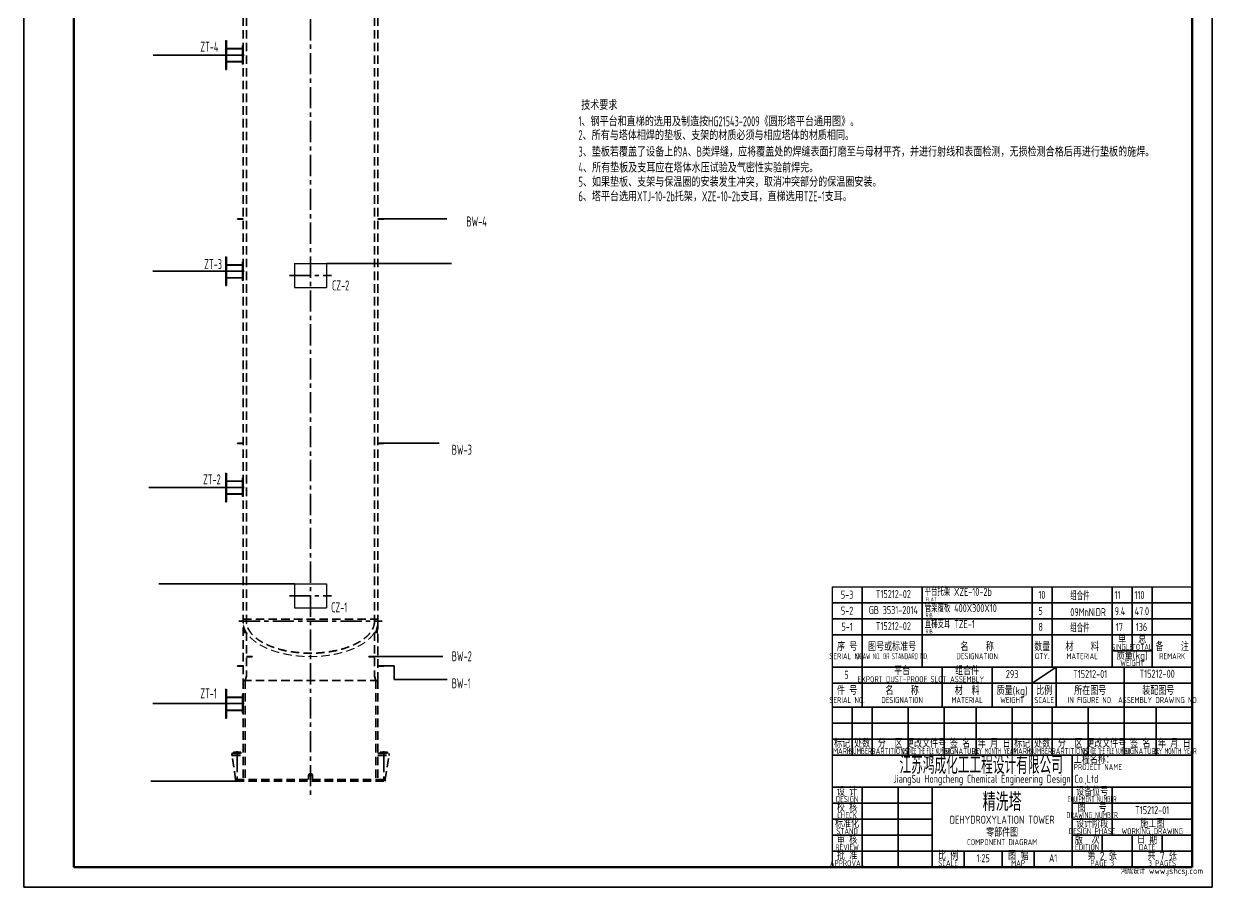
# Model space of a CAD drawing. Header units: millimetres. Extents: x -625 to 14225, y -250 to 20775.
# Drawn here: x -625 to 14225, y -250 to 10533 of the extents above; entities that cross this region are included whole.
import ezdxf
from ezdxf.enums import TextEntityAlignment as Align

# ---------------------------------------------------------------- set-up
doc = ezdxf.new("R2010")
doc.units = ezdxf.units.MM
doc.header["$LTSCALE"] = 8.333333
doc.linetypes.add('CENTER', pattern=[50.8, 31.75, -6.35, 6.35, -6.35])
doc.linetypes.add('DASHED', pattern=[19.05, 12.7, -6.35])
for name, color, linetype, lineweight in [('1轮廓实线层', 7, 'Continuous', 70), ('2细线层', 4, 'Continuous', 35), ('3中心线层', 1, 'CENTER', 35), ('4虚线层', 6, 'DASHED', 35), ('6文字层', 3, 'Continuous', 35), ('图框层', 7, 'Continuous', 70)]:
    doc.layers.add(name, color=color, linetype=linetype, lineweight=lineweight)
doc.styles.add('PC_TEXTSTYLE', font='isocp.shx', dxfattribs={"width": 0.8, "bigfont": 'hzfs.shx'})
doc.styles.add('工程字', font='gbenor.shx', dxfattribs={"width": 0.8, "bigfont": 'gbcbig.shx'})

# ---------------------------------------------------------------- blocks, each defined once
blk = doc.blocks.new('*U115')
at = {"layer": '2细线层'}
for p, q in [((-625, -250), (-625, 20775)), ((14225, 20775), (14225, -250)), ((14225, -250), (-625, -250))]:
    blk.add_line(p, q, dxfattribs=at)
at = {"layer": '图框层'}
for p, q in [((0, 0), (0, 20525)), ((13975, 20525), (13975, 0)), ((13975, 0), (0, 0))]:
    blk.add_line(p, q, dxfattribs=at)

msp = doc.modelspace()

# ---------------------------------------------------------------- hatches: boundary and pattern name
at = {"layer": '4虚线层'}
h = msp.add_hatch(color=2, dxfattribs=at)
edge = h.paths.add_edge_path()
edge.add_spline(control_points=[(2157.468, 2932.274), (2151.689, 2941.638), (2146.462, 2951.172), (2135.868, 2973.266), (2130.876, 2985.924), (2122.933, 3011.62), (2119.983, 3024.658), (2116.467, 3049.239), (2115.643, 3060.756), (2115.643, 3072.274)], knot_values=[5.983879454, 5.983879454, 5.983879454, 5.983879454, 6.047883053, 6.047883053, 6.129838727, 6.129838727, 6.2117944, 6.2117944, 6.283185307, 6.283185307, 6.283185307, 6.283185307], degree=3, periodic=0)
edge.add_line((2115.643, 3072.274), (2115.643, 2932.274))
edge.add_line((2115.643, 2932.274), (2157.468, 2932.274))
h = msp.add_hatch(color=2, dxfattribs=at)
edge = h.paths.add_edge_path()
edge.add_spline(control_points=[(3763.421, 2941.711), (3765.729, 2945.754), (3767.934, 2949.828), (3770.035, 2953.931)], knot_values=[6.005250324, 6.005250324, 6.005250324, 6.005250324, 6.032563844, 6.032563844, 6.032563844, 6.032563844], degree=3, periodic=0)
edge.add_spline(control_points=[(3770.035, 2953.931), (3771.213, 2956.232), (3772.358, 2958.542), (3773.586, 2961.104), (3773.702, 2961.347), (3773.818, 2961.59)], knot_values=[6.032563844, 6.032563844, 6.032563844, 6.032563844, 6.047883053, 6.047883053, 6.049488835, 6.049488835, 6.049488835, 6.049488835], degree=3, periodic=0)
edge.add_spline(control_points=[(3773.818, 2961.59), (3774.287, 2962.575), (3774.75, 2963.562), (3775.207, 2964.55)], knot_values=[6.049488835, 6.049488835, 6.049488835, 6.049488835, 6.055991709, 6.055991709, 6.055991709, 6.055991709], degree=3, periodic=0)
edge.add_spline(control_points=[(3775.207, 2964.55), (3778.213, 2971.052), (3780.957, 2977.62), (3783.429, 2984.247)], knot_values=[6.055991709, 6.055991709, 6.055991709, 6.055991709, 6.09877426, 6.09877426, 6.09877426, 6.09877426], degree=3, periodic=0)
edge.add_spline(control_points=[(3783.429, 2984.247), (3785.142, 2988.837), (3786.724, 2993.455), (3788.173, 2998.097)], knot_values=[6.09877426, 6.09877426, 6.09877426, 6.09877426, 6.12840431, 6.12840431, 6.12840431, 6.12840431], degree=3, periodic=0)
edge.add_spline(control_points=[(3788.173, 2998.097), (3788.243, 2998.322), (3788.312, 2998.547), (3789.018, 3000.828), (3789.627, 3002.89), (3790.21, 3004.956)], knot_values=[6.12840431, 6.12840431, 6.12840431, 6.12840431, 6.129838727, 6.129838727, 6.142957463, 6.142957463, 6.142957463, 6.142957463], degree=3, periodic=0)
edge.add_spline(control_points=[(3790.21, 3004.956), (3790.6, 3006.335), (3790.977, 3007.716), (3791.343, 3009.099)], knot_values=[6.142957463, 6.142957463, 6.142957463, 6.142957463, 6.15171525, 6.15171525, 6.15171525, 6.15171525], degree=3, periodic=0)
edge.add_spline(control_points=[(3791.343, 3009.099), (3793.024, 3015.456), (3794.455, 3021.853), (3795.631, 3028.279)], knot_values=[6.15171525, 6.15171525, 6.15171525, 6.15171525, 6.191965766, 6.191965766, 6.191965766, 6.191965766], degree=3, periodic=0)
edge.add_spline(control_points=[(3795.631, 3028.279), (3796.21, 3031.444), (3796.728, 3034.617), (3797.465, 3039.776), (3797.724, 3041.76), (3797.959, 3043.745)], knot_values=[6.191965766, 6.191965766, 6.191965766, 6.191965766, 6.2117944, 6.2117944, 6.224152438, 6.224152438, 6.224152438, 6.224152438], degree=3, periodic=0)
edge.add_spline(control_points=[(3797.959, 3043.745), (3798.192, 3045.718), (3798.401, 3047.694), (3798.586, 3049.671)], knot_values=[6.224152438, 6.224152438, 6.224152438, 6.224152438, 6.236441443, 6.236441443, 6.236441443, 6.236441443], degree=3, periodic=0)
edge.add_spline(control_points=[(3798.586, 3049.671), (3798.745, 3051.364), (3798.885, 3053.057), (3799.008, 3054.752)], knot_values=[6.236441443, 6.236441443, 6.236441443, 6.236441443, 6.246961594, 6.246961594, 6.246961594, 6.246961594], degree=3, periodic=0)
edge.add_spline(control_points=[(3799.008, 3054.752), (3799.431, 3060.586), (3799.643, 3066.43), (3799.643, 3072.274)], knot_values=[6.246961594, 6.246961594, 6.246961594, 6.246961594, 6.283185307, 6.283185307, 6.283185307, 6.283185307], degree=3, periodic=0)
edge.add_line((3799.643, 3072.274), (3799.643, 2932.274))
edge.add_line((3799.643, 2932.274), (3757.818, 2932.274))
edge.add_spline(control_points=[(3757.818, 2932.274), (3759.747, 2935.401), (3761.616, 2938.547), (3763.421, 2941.711)], knot_values=[5.983879454, 5.983879454, 5.983879454, 5.983879454, 6.005250324, 6.005250324, 6.005250324, 6.005250324], degree=3, periodic=0)

# ---------------------------------------------------------------- linework, layer by layer
for p, q in [((1895.643, 10322.274), (1895.643, 9962.274)), ((1895.643, 10322.274), (1907.643, 10322.274)), ((1907.643, 10322.274), (1907.643, 9962.274)), ((2105.643, 10257.274), (2105.643, 10027.274)), ((2115.643, 10257.274), (2105.643, 10257.274)), ((2115.643, 10257.274), (2115.643, 10027.274)), ((1907.643, 10226.274), (2105.643, 10226.274)), ((1907.643, 10219.274), (2105.643, 10219.274)), ((1895.643, 9962.274), (1907.643, 9962.274)), ((1907.643, 10065.274), (2105.643, 10065.274)), ((1907.643, 10058.274), (2105.643, 10058.274)), ((2115.643, 10027.274), (2105.643, 10027.274)), ((1895.643, 7622.274), (1895.643, 7262.274)), ((1895.643, 7622.274), (1907.643, 7622.274)), ((1907.643, 7622.274), (1907.643, 7262.274)), ((1907.643, 7526.274), (2105.643, 7526.274)), ((1907.643, 7519.274), (2105.643, 7519.274)), ((2105.643, 7557.274), (2105.643, 7327.274)), ((2115.643, 7557.274), (2105.643, 7557.274)), ((2115.643, 7557.274), (2115.643, 7327.274)), ((2757.643, 7537.274), (2757.643, 7237.274)), ((2757.643, 7537.274), (3157.643, 7537.274)), ((3157.643, 7537.274), (3157.643, 7237.274)), ((1907.643, 7365.274), (2105.643, 7365.274)), ((1907.643, 7358.274), (2105.643, 7358.274)), ((2115.643, 7327.274), (2105.643, 7327.274)), ((1895.643, 7262.274), (1907.643, 7262.274)), ((2757.643, 7237.274), (3157.643, 7237.274)), ((1895.643, 4922.274), (1895.643, 4562.274)), ((1895.643, 4922.274), (1907.643, 4922.274)), ((1907.643, 4922.274), (1907.643, 4562.274)), ((1907.643, 4826.274), (2105.643, 4826.274)), ((1907.643, 4819.274), (2105.643, 4819.274)), ((2105.643, 4857.274), (2105.643, 4627.274)), ((2115.643, 4857.274), (2105.643, 4857.274)), ((2115.643, 4857.274), (2115.643, 4627.274)), ((1907.643, 4665.274), (2105.643, 4665.274)), ((1907.643, 4658.274), (2105.643, 4658.274)), ((2115.643, 4627.274), (2105.643, 4627.274)), ((1895.643, 4562.274), (1907.643, 4562.274)), ((2757.643, 3537.274), (2757.643, 3237.274)), ((2757.643, 3537.274), (3157.643, 3537.274)), ((3157.643, 3537.274), (3157.643, 3237.274)), ((2757.643, 3237.274), (3157.643, 3237.274)), ((9475.001, 2500), (9475.001, 0)), ((1895.643, 2222.274), (1895.643, 1862.274)), ((1895.643, 2222.274), (1907.643, 2222.274)), ((1907.643, 2222.274), (1907.643, 1862.274)), ((1907.643, 2126.274), (2105.643, 2126.274)), ((1907.643, 2119.274), (2105.643, 2119.274)), ((2105.643, 2157.274), (2105.643, 1927.274)), ((2115.643, 2157.274), (2105.643, 2157.274)), ((2115.643, 2157.274), (2115.643, 1927.274)), ((1907.643, 1965.274), (2105.643, 1965.274)), ((1907.643, 1958.274), (2105.643, 1958.274)), ((1895.643, 1862.274), (1907.643, 1862.274)), ((2115.643, 1927.274), (2105.643, 1927.274)), ((13975, 0), (9475.001, 0))]:
    msp.add_line(p, q)
at = {"layer": '1轮廓实线层', "lineweight": 30, "ltscale": 15}
for q in [(13975.001, 3500), (9475.001, 2000)]:
    msp.add_line((9475.001, 3500), q, dxfattribs=at)
at = {"layer": '2细线层'}
for p, q in [((1866.347, 10142.274), (991.654, 10142.274)), ((3833.972, 8097.274), (4661.869, 8097.274)), ((1866.347, 7442.274), (987.162, 7442.274)), ((3157.643, 7537.274), (4719.899, 7537.274)), ((3871.643, 5297.274), (4564.246, 5297.274)), ((1930.681, 4742.274), (936.164, 4742.274)), ((2757.643, 3537.274), (1061.659, 3537.274)), ((9850.001, 2500), (9850.001, 3500)), ((10600.001, 2500), (10600.001, 3500)), ((11975.001, 2500), (11975.001, 3500)), ((12225.001, 2500), (12225.001, 3500)), ((12975, 2500), (12975, 3500)), ((13225, 2700), (13225, 3500)), ((13475, 2500), (13475, 3500)), ((9475.001, 3300), (13975.001, 3300)), ((9475.001, 3100), (13975.001, 3100)), ((9475.001, 2900), (13975.001, 2900)), ((9850, 2000), (9850, 2700)), ((11975, 2000), (11975, 2700)), ((12975, 2700), (13475, 2700)), ((3757.643, 2632.274), (4613.272, 2632.274)), ((3871.643, 2514.683), (4003.577, 2514.683)), ((4003.577, 2514.683), (4003.577, 2342.452)), ((9475.001, 2500), (13975, 2500)), ((9475.001, 2500), (13975.001, 2500)), ((10850, 2000), (10850, 2500)), ((11475, 2000), (11475, 2500)), ((12275, 2000), (12275, 2500)), ((13125, 2000), (13125, 2500)), ((4003.577, 2342.452), (4666.347, 2342.452)), ((9475.001, 2300), (13975.001, 2300)), ((9475.001, 2300), (13975.001, 2300)), ((1866.347, 2042.274), (986.733, 2042.274)), ((9475.001, 2000), (13975.001, 2000)), ((9725.001, 1400), (9725.001, 2000)), ((9725.001, 1400), (9725.001, 2000)), ((9975.001, 1400), (9975.001, 2000)), ((9975.001, 1400), (9975.001, 2000)), ((10425.001, 1400), (10425.001, 2000)), ((10425.001, 1400), (10425.001, 2000)), ((10875.001, 1400), (10875.001, 2000)), ((10875.001, 1400), (10875.001, 2000)), ((11275.001, 1400), (11275.001, 2000)), ((11275.001, 1400), (11275.001, 2000)), ((11725.001, 1400), (11725.001, 2000)), ((11725.001, 1400), (11725.001, 2000)), ((11975.001, 1400), (11975.001, 2000)), ((11975.001, 1400), (11975.001, 2000)), ((12225.001, 1400), (12225.001, 2000)), ((12225.001, 1400), (12225.001, 2000)), ((12675.001, 1400), (12675.001, 2000)), ((12675.001, 1400), (12675.001, 2000)), ((13125.001, 1400), (13125.001, 2000)), ((13125.001, 1400), (13125.001, 2000)), ((13525.001, 1400), (13525.001, 2000)), ((13525.001, 1400), (13525.001, 2000)), ((9475.001, 1800), (13975.001, 1800)), ((9475.001, 1800), (13975.001, 1800)), ((9475, 1600), (13975, 1600)), ((12475, 0), (12475, 1400)), ((2022.643, 1072.274), (962.421, 1072.274)), ((9475, 1000), (13975, 1000)), ((9850, 0), (9850, 1000)), ((10300, 0), (10300, 1000)), ((10725, 0), (10725, 1000)), ((12975, 400), (12975, 1000)), ((9475, 800), (10725, 800)), ((12475, 800), (13975, 800)), ((9475, 600), (10725, 600)), ((12475, 600), (13975, 600)), ((9475, 400), (10725, 400)), ((12475, 400), (13975, 400)), ((12850, 200), (12850, 400)), ((13225, 0), (13225, 400)), ((13600, 200), (13600, 400)), ((9475, 200), (13975, 200)), ((11125, 0), (11125, 200)), ((11600, 0), (11600, 200)), ((12000, 0), (12000, 200))]:
    msp.add_line(p, q, dxfattribs=at)
at = {"layer": '3中心线层'}
for p, q in [((2957.643, 20326.038), (2957.643, 864.106)), ((1866.347, 10142.274), (2149.148, 10142.274)), ((1866.347, 7442.274), (2149.148, 7442.274)), ((2693.508, 7387.274), (3221.778, 7387.274)), ((1866.347, 4742.274), (2149.148, 4742.274)), ((2693.508, 3387.274), (3221.778, 3387.274)), ((2063.247, 3072.274), (3854.553, 3072.274)), ((1866.347, 2042.274), (2149.148, 2042.274)), ((2040.643, 1449.321), (2040.643, 1054.574)), ((3874.643, 1449.321), (3874.643, 1054.574))]:
    msp.add_line(p, q, dxfattribs=at)
at = {"layer": '4虚线层'}
for p, q in [((2115.643, 19662.274), (2115.643, 2332.274)), ((2157.643, 19662.274), (2157.643, 3072.274)), ((3757.643, 19662.274), (3757.643, 3072.274)), ((3799.643, 19662.274), (3799.643, 3072.274)), ((2043.643, 8097.274), (2043.643, 8091.274)), ((2043.643, 8097.274), (2115.643, 8097.274)), ((2043.643, 8091.274), (2115.643, 8091.274)), ((2113.643, 8097.274), (2113.643, 8091.274)), ((3871.643, 8097.274), (3799.643, 8097.274)), ((3871.643, 8091.274), (3799.643, 8091.274)), ((3801.643, 8097.274), (3801.643, 8091.274)), ((3871.643, 8097.274), (3871.643, 8091.274)), ((2043.643, 5297.274), (2043.643, 5291.274)), ((2043.643, 5297.274), (2115.643, 5297.274)), ((2043.643, 5291.274), (2115.643, 5291.274)), ((2113.643, 5297.274), (2113.643, 5291.274)), ((3871.643, 5297.274), (3799.643, 5297.274)), ((3871.643, 5291.274), (3799.643, 5291.274)), ((3801.643, 5297.274), (3801.643, 5291.274)), ((3871.643, 5297.274), (3871.643, 5291.274)), ((2115.643, 3097.274), (3799.643, 3097.274)), ((3799.643, 3072.274), (3799.643, 2332.274)), ((2115.643, 2932.274), (2157.468, 2932.274)), ((2157.643, 2931.991), (2157.643, 2386.274)), ((3757.643, 2931.991), (3757.643, 2386.274)), ((3757.738, 2932.274), (3799.643, 2932.274)), ((2157.643, 2632.274), (2227.643, 2632.274)), ((2157.643, 2626.274), (2227.643, 2626.274)), ((2227.643, 2632.274), (2227.643, 2626.274)), ((3757.643, 2632.274), (3687.643, 2632.274)), ((3687.643, 2632.274), (3687.643, 2626.274)), ((3757.643, 2626.274), (3687.643, 2626.274)), ((2043.643, 2514.683), (2043.643, 2508.683)), ((2043.643, 2514.683), (2115.643, 2514.683)), ((2043.643, 2508.683), (2115.643, 2508.683)), ((2113.643, 2514.683), (2113.643, 2508.683)), ((2139.643, 2332.274), (2157.643, 2386.274)), ((3775.643, 2332.274), (3757.643, 2386.274)), ((3871.643, 2514.683), (3799.643, 2514.683)), ((3871.643, 2508.683), (3799.643, 2508.683)), ((3801.643, 2514.683), (3801.643, 2508.683)), ((3871.643, 2514.683), (3871.643, 2508.683)), ((2115.643, 2332.274), (3799.643, 2332.274)), ((2115.643, 2332.274), (2115.643, 1094.274)), ((2139.643, 2332.274), (2139.643, 1094.274)), ((3775.643, 2332.274), (3775.643, 1094.274)), ((3799.643, 2332.274), (3799.643, 1094.274)), ((1975.643, 1418.274), (2115.643, 1418.274)), ((1975.643, 1418.274), (1975.643, 1394.274)), ((1975.643, 1394.274), (2115.643, 1394.274)), ((2022.643, 1094.274), (1975.643, 1394.274)), ((1995.643, 1436.274), (2085.643, 1436.274)), ((1995.643, 1436.274), (1995.643, 1418.274)), ((2085.643, 1436.274), (2085.643, 1418.274)), ((3799.643, 1418.274), (3939.643, 1418.274)), ((3799.643, 1394.274), (3939.643, 1394.274)), ((3919.643, 1436.274), (3829.643, 1436.274)), ((3829.643, 1436.274), (3829.643, 1418.274)), ((3892.643, 1094.274), (3939.643, 1394.274)), ((3919.643, 1436.274), (3919.643, 1418.274)), ((3939.643, 1418.274), (3939.643, 1394.274)), ((2022.643, 1094.274), (3892.643, 1094.274)), ((2022.643, 1094.274), (2022.643, 1072.274)), ((2022.643, 1072.274), (3892.643, 1072.274)), ((2232.643, 1094.274), (2232.643, 1072.274)), ((2924.206, 1144.274), (2991.08, 1144.274)), ((2932.643, 1144.274), (2932.643, 1094.274)), ((2982.643, 1144.274), (2982.643, 1094.274)), ((3682.643, 1094.274), (3682.643, 1072.274)), ((3892.643, 1094.274), (3892.643, 1072.274)), ((3892.643, 1094.274), (3892.643, 1072.274))]:
    msp.add_line(p, q, dxfattribs=at)
msp.add_arc((2957.643, 1144.274), 25, 0, 180, dxfattribs=at)
at = {"layer": '4虚线层', "extrusion": (0, 0, -1)}
msp.add_ellipse((2957.643, 3072.274), major_axis=(-800, 0), ratio=0.5, start_param=3.141592654, end_param=6.283185307, dxfattribs=at)
at = {"layer": '4虚线层', "lineweight": 0}
msp.add_open_spline([(3799.643, 3072.274), (3799.643, 3069.458), (3799.545, 3063.825), (3799.102, 3055.382), (3798.366, 3046.953), (3797.337, 3038.543), (3796.017, 3030.158), (3794.408, 3021.806), (3792.512, 3013.49), (3790.333, 3005.217), (3787.874, 2996.992), (3785.138, 2988.819), (3782.128, 2980.703), (3778.849, 2972.646), (3775.304, 2964.654), (3771.497, 2956.728), (3767.432, 2948.871), (3763.113, 2941.086), (3758.544, 2933.375), (3753.728, 2925.741), (3748.669, 2918.183), (3743.371, 2910.705), (3737.837, 2903.306), (3732.071, 2895.989), (3726.076, 2888.755), (3719.855, 2881.603), (3713.411, 2874.535), (3706.748, 2867.552), (3699.868, 2860.654), (3692.774, 2853.842), (3685.469, 2847.117), (3677.956, 2840.478), (3670.238, 2833.928), (3662.316, 2827.466), (3654.195, 2821.094), (3645.876, 2814.811), (3637.362, 2808.618), (3628.656, 2802.517), (3619.76, 2796.507), (3610.678, 2790.59), (3601.411, 2784.766), (3591.963, 2779.036), (3582.335, 2773.401), (3572.532, 2767.862), (3562.555, 2762.419), (3552.408, 2757.073), (3542.093, 2751.826), (3531.613, 2746.677), (3520.971, 2741.629), (3510.169, 2736.681), (3499.212, 2731.834), (3488.102, 2727.091), (3476.841, 2722.45), (3465.434, 2717.914), (3453.883, 2713.483), (3442.191, 2709.158), (3430.362, 2704.94), (3418.399, 2700.829), (3406.305, 2696.827), (3394.084, 2692.935), (3381.738, 2689.153), (3369.272, 2685.482), (3356.689, 2681.923), (3343.992, 2678.476), (3331.186, 2675.143), (3318.273, 2671.925), (3305.257, 2668.821), (3292.142, 2665.833), (3278.931, 2662.961), (3265.629, 2660.206), (3252.238, 2657.569), (3238.764, 2655.051), (3225.209, 2652.651), (3211.578, 2650.371), (3197.874, 2648.211), (3184.101, 2646.171), (3170.264, 2644.253), (3156.365, 2642.456), (3142.41, 2640.781), (3128.402, 2639.228), (3114.344, 2637.798), (3100.242, 2636.491), (3086.099, 2635.308), (3071.919, 2634.249), (3057.706, 2633.313), (3043.465, 2632.502), (3029.199, 2631.815), (3014.913, 2631.253), (3000.61, 2630.816), (2986.294, 2630.503), (2971.971, 2630.316), (2957.643, 2630.253), (2943.315, 2630.316), (2928.992, 2630.503), (2914.677, 2630.816), (2900.374, 2631.253), (2886.087, 2631.815), (2871.821, 2632.502), (2857.58, 2633.313), (2843.367, 2634.249), (2829.187, 2635.308), (2815.044, 2636.491), (2800.942, 2637.798), (2786.885, 2639.228), (2772.876, 2640.781), (2758.921, 2642.456), (2745.022, 2644.253), (2731.185, 2646.171), (2717.412, 2648.211), (2703.708, 2650.371), (2690.077, 2652.651), (2676.522, 2655.051), (2663.048, 2657.569), (2649.657, 2660.206), (2636.355, 2662.961), (2623.145, 2665.833), (2610.029, 2668.821), (2597.014, 2671.925), (2584.1, 2675.143), (2571.294, 2678.476), (2558.597, 2681.923), (2546.014, 2685.482), (2533.548, 2689.153), (2521.203, 2692.935), (2508.981, 2696.827), (2496.887, 2700.829), (2484.924, 2704.94), (2473.095, 2709.158), (2461.403, 2713.483), (2449.852, 2717.914), (2438.445, 2722.45), (2427.184, 2727.091), (2416.074, 2731.834), (2405.117, 2736.681), (2394.316, 2741.629), (2383.673, 2746.677), (2373.193, 2751.826), (2362.878, 2757.073), (2352.731, 2762.419), (2342.754, 2767.862), (2332.951, 2773.401), (2323.324, 2779.036), (2313.875, 2784.766), (2304.608, 2790.59), (2295.526, 2796.507), (2286.63, 2802.517), (2277.924, 2808.618), (2269.41, 2814.811), (2261.092, 2821.094), (2252.97, 2827.466), (2245.049, 2833.928), (2237.33, 2840.478), (2229.817, 2847.117), (2222.512, 2853.842), (2215.418, 2860.654), (2208.538, 2867.552), (2201.875, 2874.535), (2195.431, 2881.603), (2189.21, 2888.755), (2183.215, 2895.989), (2177.449, 2903.306), (2171.915, 2910.705), (2166.617, 2918.183), (2161.559, 2925.741), (2156.743, 2933.375), (2152.173, 2941.086), (2147.854, 2948.871), (2143.789, 2956.728), (2139.982, 2964.654), (2136.437, 2972.646), (2133.158, 2980.703), (2130.148, 2988.819), (2127.412, 2996.992), (2124.953, 3005.217), (2122.774, 3013.49), (2120.878, 3021.806), (2119.269, 3030.158), (2117.949, 3038.543), (2116.92, 3046.953), (2116.184, 3055.382), (2115.741, 3063.825), (2115.643, 3069.458), (2115.643, 3072.274)], degree=3, knots=[0, 0, 0, 0, 8.447581697, 16.898866937, 25.357566414, 33.827404515, 42.312124667, 50.815493014, 59.341300021, 67.893359757, 76.475506747, 85.091590397, 93.745467147, 102.4409906, 111.181999943, 119.972307064, 128.815682747, 137.715842386, 146.676431575, 155.701011965, 164.793047665, 173.955892468, 183.192778087, 192.506803552, 201.900925856, 211.377951906, 220.940531773, 230.591153235, 240.332137533, 250.165636305, 260.093629578, 270.117924748, 280.240156444, 290.461787174, 300.784108658, 311.208243761, 321.735148929, 332.365617058, 343.100280709, 353.939615615, 364.883944415, 375.933440555, 387.088132322, 398.347906964, 409.712514863, 421.181573727, 432.754572782, 444.430876949, 456.209730966, 468.090263474, 480.071491029, 492.152322038, 504.331560634, 516.607910444, 528.979978292, 541.446277799, 554.005232905, 566.655181295, 579.394377745, 592.220997373, 605.133138817, 618.128827324, 631.206017763, 644.362597563, 657.596389579, 670.905154887, 684.286595512, 697.738357095, 711.258031503, 724.843159372, 738.491232613, 752.199696849, 765.965953824, 779.787363747, 793.661247615, 807.584889481, 821.555538693, 835.570412103, 849.626696234, 863.721549428, 877.852103967, 892.01546816, 906.208728423, 920.428951325, 934.673185626, 948.938464293, 963.221806504, 977.520219644, 991.830701282, 1006.150241144, 1020.475823084, 1034.804427042, 1049.133030999, 1063.45861294, 1077.778152802, 1092.088634439, 1106.387047579, 1120.670389791, 1134.935668458, 1149.179902758, 1163.400125661, 1177.593385924, 1191.756750117, 1205.887304656, 1219.98215785, 1234.038441981, 1248.05331539, 1262.023964603, 1275.947606469, 1289.821490336, 1303.64290026, 1317.409157234, 1331.117621471, 1344.765694712, 1358.350822581, 1371.870496988, 1385.322258572, 1398.703699196, 1412.012464504, 1425.246256521, 1438.402836321, 1451.48002676, 1464.475715266, 1477.38785671, 1490.214476339, 1502.953672788, 1515.603621179, 1528.162576285, 1540.628875792, 1553.00094364, 1565.27729345, 1577.456532045, 1589.537363055, 1601.518590609, 1613.399123118, 1625.177977135, 1636.854281302, 1648.427280357, 1659.89633922, 1671.260947119, 1682.520721762, 1693.675413529, 1704.724909668, 1715.669238468, 1726.508573375, 1737.243237026, 1747.873705155, 1758.400610323, 1768.824745426, 1779.14706691, 1789.36869764, 1799.490929336, 1809.515224506, 1819.443217779, 1829.276716551, 1839.017700849, 1848.66832231, 1858.230902178, 1867.707928227, 1877.102050532, 1886.416075997, 1895.652961616, 1904.815806419, 1913.907842119, 1922.932422509, 1931.893011698, 1940.793171337, 1949.63654702, 1958.426854141, 1967.167863484, 1975.863386937, 1984.517263687, 1993.133347337, 2001.715494326, 2010.267554063, 2018.793361069, 2027.296729417, 2035.781449569, 2044.251287669, 2052.709987147, 2061.161272386, 2069.608854084, 2069.608854084, 2069.608854084, 2069.608854084], dxfattribs=at)
at = {"layer": '6文字层'}
for p, q in [((11975, 2300), (12275, 2500)), ((9475, 1400), (13975, 1400))]:
    msp.add_line(p, q, dxfattribs=at)

# ---------------------------------------------------------------- block references
at = {"layer": '图框层'}
msp.add_blockref('*U115', (0, 0), dxfattribs=at)

# ---------------------------------------------------------------- texts
at = {"layer": '6文字层'}
for s, height, style, width, p in [('ZT-4', 125, 'PC_TEXTSTYLE', 0.667, (1581.135, 10183.309)), ('技术要求', 125, 'PC_TEXTSTYLE', 0.67, (6339.744, 9457.003)), ('1、钢平台和直梯的选用及制造按HG21543-2009《圆形塔平台通用图》。', 125, 'PC_TEXTSTYLE', 0.67, (6306.246, 9252.67)), ('2、所有与塔体相焊的垫板、支架的材质必须与相应塔体的材质相同。', 125, 'PC_TEXTSTYLE', 0.67, (6306.246, 9079.342)), ('3、垫板若覆盖了设备上的A、B类焊缝，应将覆盖处的焊缝表面打磨至与母材平齐，并进行射线和表面检测，无损检测合格后再进行垫板的施焊。', 125, 'PC_TEXTSTYLE', 0.67, (6306.246, 8874.02)), ('4、所有垫板及支耳应在塔体水压试验及气密性实验前焊完。', 125, 'PC_TEXTSTYLE', 0.67, (6306.246, 8675.114)), ('5、如果垫板、支架与保温圈的安装发生冲突，取消冲突部分的保温圈安装。', 125, 'PC_TEXTSTYLE', 0.67, (6306.246, 8496.66)), ('6、塔平台选用XTJ-10-2b托架，XZE-10-2b支耳，直梯选用TZE-1支耳。', 125, 'PC_TEXTSTYLE', 0.67, (6306.246, 8316.201)), ('BW-4', 125, 'PC_TEXTSTYLE', 0.667, (4906.479, 8001.113)), ('ZT-3', 125, 'PC_TEXTSTYLE', 0.667, (1629.696, 7468.757)), ('CZ-2', 125, 'PC_TEXTSTYLE', 0.667, (3226.767, 7202.151)), ('BW-3', 125, 'PC_TEXTSTYLE', 0.667, (4723.513, 5150.117)), ('ZT-2', 125, 'PC_TEXTSTYLE', 0.667, (1615.598, 4780.966)), ('平台托架 XZE-10-2b', 100, '工程字', 0.8, (10631.63, 3388.104)), ('10', 100, '工程字', 0.8, (12053.204, 3351.12)), ('组合件', 100, '工程字', 0.8, (12451.31, 3335.442)), ('11', 100, '工程字', 0.8, (13003.535, 3349.117)), ('110', 100, '工程字', 0.8, (13253.535, 3349.117)), ('CZ-1', 125, 'PC_TEXTSTYLE', 0.667, (3216.084, 3182.679)), ('管架覆板 400X300X10', 100, '工程字', 0.8, (10633.195, 3185.439)), ('FLAT', 50, 'PC_TEXTSTYLE', 0.8, (10643.116, 3318.475)), ('RIB', 50, 'PC_TEXTSTYLE', 0.8, (10643.116, 3118.475)), ('5', 100, '工程字', 0.8, (12053.204, 3151.12)), ('09MnNiDR', 100, '工程字', 0.8, (12451.31, 3135.442)), ('9.4', 100, '工程字', 0.8, (13005.538, 3147.114)), ('47.0', 100, '工程字', 0.8, (13255.538, 3147.114)), ('直梯支耳 TZE-1', 100, '工程字', 0.8, (10633.195, 2985.439)), ('8', 100, '工程字', 0.8, (12053.204, 2951.12)), ('组合件', 100, '工程字', 0.8, (12451.31, 2935.442)), ('17', 100, '工程字', 0.8, (13019.557, 2949.117)), ('136', 100, '工程字', 0.8, (13269.557, 2949.117)), ('RIB', 50, 'PC_TEXTSTYLE', 0.8, (10643.116, 2918.475)), ('BW-2', 125, 'PC_TEXTSTYLE', 0.667, (4723.513, 2572.591)), ('ZT-1', 125, 'PC_TEXTSTYLE', 0.667, (1581.135, 2107.981)), ('BW-1', 125, 'PC_TEXTSTYLE', 0.667, (4723.513, 2234.23)), ('江苏鸿成化工工程设计有限公司', 225, '工程字', 0.9, (10317.032, 1164.349)), ('PROJECT NAME', 75, '工程字', 0.8, (12494.69, 1213.233)), ('JiangSu Hongcheng Chemical Engineering Design Co.,Ltd', 100, '工程字', 0.8, (10238.416, 1053.687))]:
    msp.add_text(s, height=height, dxfattribs=dict(at, style=style, width=width)).set_placement(p)
at = {"layer": '6文字层', "style": '工程字'}
for s, height, width, p in [('5-3', 100, 0.8, (9662.501, 3353.109)), ('T15212-02', 100, 0.8, (10240.552, 3360.646)), ('5-2', 100, 0.8, (9662.501, 3153.109)), ('GB 3531-2014', 100, 0.8, (10240.552, 3160.646)), ('5-1', 100, 0.8, (9662.501, 2953.109)), ('T15212-02', 100, 0.8, (10240.552, 2960.647)), ('SINGLE', 75, 0.8, (13100, 2712.828)), ('TOTAL', 75, 0.8, (13350, 2712.828)), ('SERIAL NO.', 75, 0.8, (9662.501, 2597.63)), ('DRAW NO. OR STANDARD NO.', 75, 0.6, (10225.001, 2597.63)), ('DESIGNATION', 75, 0.8, (11287.501, 2597.63)), ('QTY.', 75, 0.8, (12100.001, 2597.63)), ('MATERIAL', 75, 0.8, (12600.001, 2597.63)), ('WEIGHT', 75, 0.8, (13225, 2512.828)), ('REMARK', 75, 0.8, (13725.001, 2597.63)), ('5', 100, 0.8, (9654.471, 2352.321)), ('EXPORT DUST-PROOF SLOT', 75, 0.8, (10350, 2309.738)), ('ASSEMBLY', 75, 0.8, (11162.5, 2309.738)), ('293', 100, 0.8, (11725, 2362.501)), ('T15212-01', 100, 0.8, (12700, 2362.501)), ('T15212-00', 100, 0.8, (13536.953, 2365.958)), ('SERIAL NO.', 75, 0.8, (9662.501, 2050)), ('DESIGNATION', 75, 0.8, (10350, 2050)), ('MATERIAL', 75, 0.8, (11162.5, 2050)), ('WEIGHT', 75, 0.8, (11725, 2050)), ('SCALE', 75, 0.8, (12125, 2050)), ('IN FIGURE NO.', 75, 0.8, (12700, 2050)), ('ASSEMBLY DRAWING NO.', 75, 0.8, (13550, 2050)), ('MARK', 75, 0.8, (9600, 1412.829)), ('NUMBERS', 75, 0.7, (9849.999, 1412.828)), ('PARTITIONS', 75, 0.8, (10199.999, 1412.828)), ('CHANGE THE FILE NUMBER', 75, 0.45, (10649.999, 1412.828)), (' SIGNATURE', 75, 0.8, (11074.999, 1412.828)), ('DAY MONTH YEAR', 75, 0.6, (11499.999, 1412.828)), ('MARK', 75, 0.8, (11850, 1412.829)), ('NUMBERS', 75, 0.7, (12099.999, 1412.828)), ('PARTITIONS', 75, 0.8, (12449.999, 1412.828)), ('CHANGE THE FILE NUMBER', 75, 0.45, (12899.999, 1412.828)), (' SIGNATURE', 75, 0.8, (13324.999, 1412.828)), ('DAY MONTH YEAR', 75, 0.6, (13749.999, 1412.828)), ('DESIGN', 75, 0.8, (9662.499, 812.829)), ('EQUIPMENT NUMBER', 75, 0.6, (12724.999, 812.829)), ('T15212-01', 100, 0.8, (13474.999, 662.501)), ('CHECK', 75, 0.8, (9662.499, 612.829)), ('DEHYDROXYLATION TOWER', 100, 0.9, (11600, 542.458)), ('DRAWING NUMBER', 75, 0.7, (12724.999, 612.829)), ('STAND', 75, 0.8, (9662.499, 412.829)), ('DESIGN PHASE', 75, 0.8, (12724.999, 412.829)), ('WORKING DRAWING', 75, 0.8, (13474.999, 412.829)), ('COMPONENT DIAGRAM', 75, 0.8, (11600, 275.707)), ('REVIEW', 75, 0.8, (9662.499, 212.829)), ('1:25', 100, 0.8, (11362.499, 62.501)), ('A1', 100, 0.8, (12237.499, 62.501)), ('EDITION', 75, 0.8, (12662.5, 212.829)), ('DATE', 75, 0.8, (13412.5, 212.829)), ('APPROVAL', 75, 0.8, (9662.499, 12.829)), ('SCALE', 75, 0.8, (10924.999, 12.83)), ('MAP', 75, 0.8, (11799.999, 12.829)), ('PAGE 3', 75, 0.8, (12850, 12.829)), ('3 PAGES', 75, 0.8, (13600, 12.829))]:
    msp.add_text(s, height=height, dxfattribs=dict(at, width=width)).set_placement(p, align=Align.CENTER)
for s, height, p in [('单', 100, (13100, 2792.179)), ('总', 100, (13350, 2792.179)), ('序 号', 100, (9662.501, 2700)), ('图号或标准号', 100, (10225.001, 2700)), ('名    称', 100, (11287.501, 2700)), ('数量', 100, (12100.001, 2700)), ('材    料', 100, (12600.001, 2700)), ('质量(kg)', 100, (13225, 2592.179)), ('备    注', 100, (13725.001, 2700)), ('平台', 100, (10350, 2399.756)), ('组合件', 100, (11162.5, 2399.756)), ('件 号', 100, (9662.501, 2152.37)), ('名    称', 100, (10350, 2152.37)), ('材  料', 100, (11162.5, 2152.37)), ('质量(kg)', 100, (11725, 2152.37)), ('比例', 100, (12125, 2152.37)), ('所在图号', 100, (12700, 2152.37)), ('装配图号', 100, (13550, 2152.37)), ('标记', 100, (9600, 1492.18)), ('处数', 100, (9849.999, 1492.179)), ('分  区', 100, (10199.999, 1492.179)), ('更改文件号', 100, (10649.999, 1492.179)), ('签 名', 100, (11074.999, 1492.179)), ('年 月 日', 100, (11499.999, 1492.179)), ('标记', 100, (11850, 1492.18)), ('处数', 100, (12099.999, 1492.179)), ('分  区', 100, (12449.999, 1492.179)), ('更改文件号', 100, (12899.999, 1492.179)), ('签 名', 100, (13324.999, 1492.179)), ('年 月 日', 100, (13749.999, 1492.179)), ('设 计', 100, (9662.499, 892.18)), ('精洗塔', 225, (11600, 702.664)), ('设备位号', 100, (12724.999, 892.18)), ('校 核', 100, (9662.499, 692.18)), ('图   号', 100, (12724.999, 692.18)), ('标准化', 100, (9662.499, 492.18)), ('设计阶段', 100, (12724.999, 492.18)), ('施工图', 100, (13474.999, 492.18)), ('零部件图', 100, (11600, 382.21)), ('审 核', 100, (9662.499, 292.18)), ('版  次', 100, (12662.5, 292.18)), ('日 期', 100, (13412.5, 292.18)), ('批 准', 100, (9662.499, 92.18)), ('比 例', 100, (10924.999, 92.18)), ('图 幅', 100, (11799.999, 92.18)), ('第 2 张', 100, (12850, 92.18)), ('共 7 张', 100, (13600, 92.18))]:
    msp.add_text(s, height=height, dxfattribs=at).set_placement(p, align=Align.CENTER)
for s, height, p in [('工程名称：', 100, (12494.69, 1292.561)), ('鸿成设计 www.jshcsj.com', 75, (13085.368, -83.406))]:
    msp.add_text(s, height=height, dxfattribs=at).set_placement(p)

doc.saveas('drawing.dxf')
